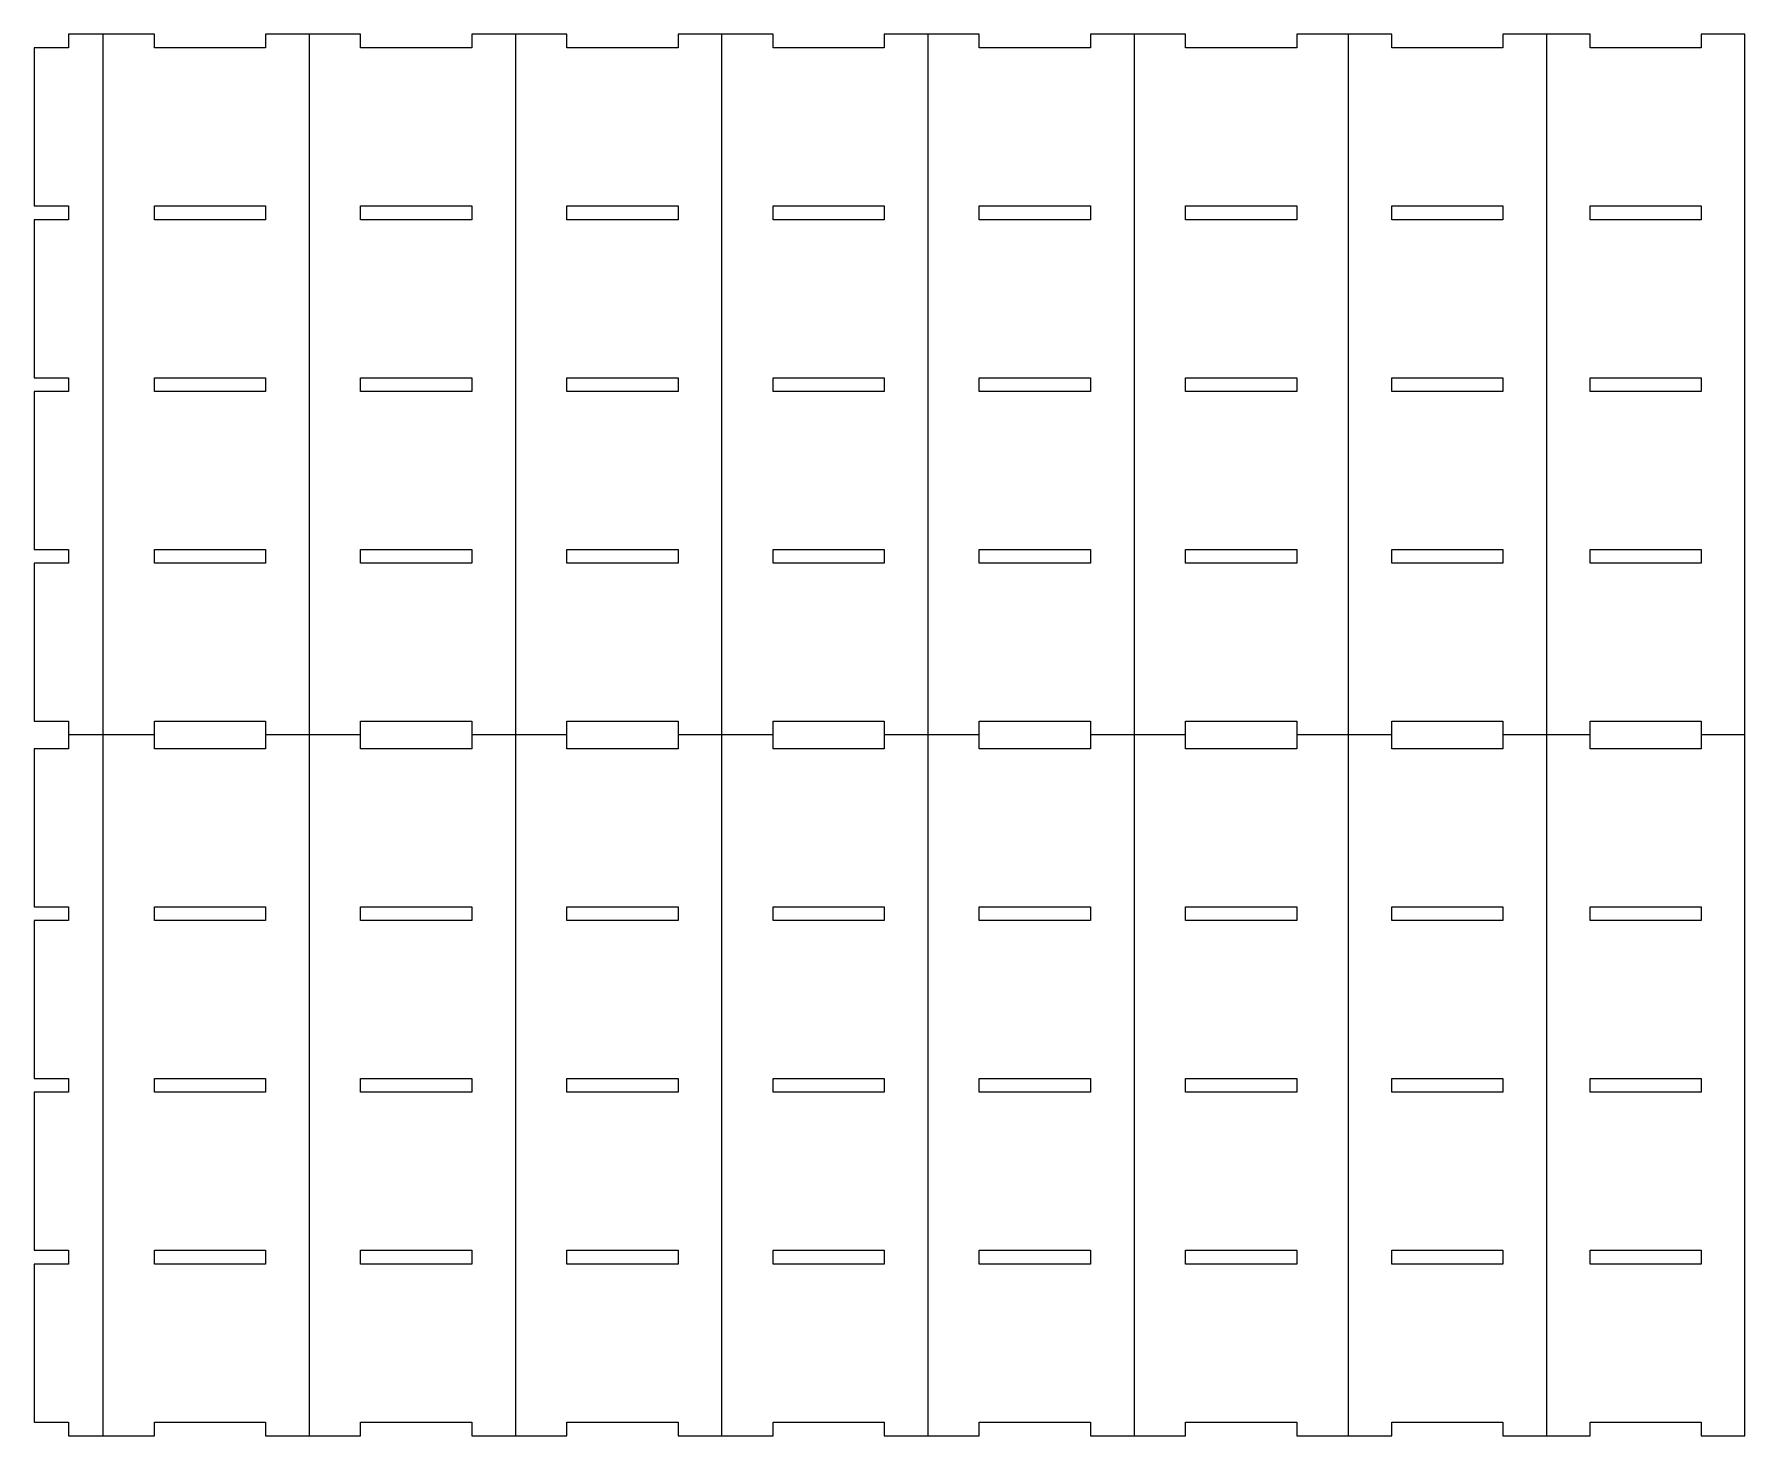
# Model space of a CAD drawing. Extents: x 30 to 528, y 19 to 427.
import ezdxf

# ---------------------------------------------------------------- set-up
doc = ezdxf.new("R2010")
doc.units = 0
doc.layers.get('0').update_dxf_attribs({"linetype": 'CONTINUOUS'})

msp = doc.modelspace()

# ---------------------------------------------------------------- linework, layer by layer
at = {"color": 7}
for points in [[(29.795197, 423.474704), (29.795197, 377.474704)], [(39.795197, 423.474704), (29.795197, 423.474704)], [(39.795197, 427.474704), (39.795197, 423.474704)], [(64.795197, 427.474704), (39.795197, 427.474704)], [(49.795196, 427.474704), (49.795196, 19.474704)], [(64.795197, 423.474704), (64.795197, 427.474704)], [(97.149026, 423.474704), (64.795197, 423.474704)], [(97.149026, 427.474704), (97.149026, 423.474704)], [(124.839026, 427.474704), (97.149026, 427.474704)], [(109.839025, 427.474704), (109.839025, 19.474704)], [(124.839026, 423.474704), (124.839026, 427.474704)], [(157.192855, 423.474704), (124.839026, 423.474704)], [(157.192855, 427.474704), (157.192855, 423.474704)], [(184.882855, 427.474704), (157.192855, 427.474704)], [(169.882854, 427.474704), (169.882854, 19.474704)], [(184.882855, 423.474704), (184.882855, 427.474704)], [(217.236684, 423.474704), (184.882855, 423.474704)], [(217.236684, 427.474704), (217.236684, 423.474704)], [(244.926684, 427.474704), (217.236684, 427.474704)], [(229.926684, 427.474704), (229.926684, 19.474704)], [(244.926684, 423.474704), (244.926684, 427.474704)], [(277.280513, 423.474704), (244.926684, 423.474704)], [(277.280513, 427.474704), (277.280513, 423.474704)], [(304.970513, 427.474704), (277.280513, 427.474704)], [(289.970513, 427.474704), (289.970513, 19.474704)], [(304.970513, 423.474704), (304.970513, 427.474704)], [(337.324342, 423.474704), (304.970513, 423.474704)], [(337.324342, 427.474704), (337.324342, 423.474704)], [(365.014342, 427.474704), (337.324342, 427.474704)], [(350.014342, 427.474704), (350.014342, 19.474704)], [(365.014342, 423.474704), (365.014342, 427.474704)], [(397.368171, 423.474704), (365.014342, 423.474704)], [(397.368171, 427.474704), (397.368171, 423.474704)], [(425.058171, 427.474704), (397.368171, 427.474704)], [(412.368171, 427.474704), (412.368171, 19.474704)], [(425.058171, 423.474704), (425.058171, 427.474704)], [(457.412, 423.474704), (425.058171, 423.474704)], [(457.412, 427.474704), (457.412, 423.474704)], [(482.792, 427.474704), (457.412, 427.474704)], [(470.102, 427.474704), (470.102, 19.474704)], [(482.792, 423.474704), (482.792, 427.474704)], [(515.145829, 423.474704), (482.792, 423.474704)], [(527.835829, 427.474704), (515.145829, 427.474704)], [(515.145829, 427.474704), (515.145829, 423.474704)], [(527.835829, 19.474704), (527.835829, 427.474704)], [(29.795197, 377.474704), (39.795197, 377.474704)], [(39.795197, 377.474704), (39.795197, 373.474704)], [(64.795197, 373.474704), (64.795197, 377.474704)], [(64.795197, 377.474704), (97.149026, 377.474704)], [(97.149026, 377.474704), (97.149026, 373.474704)], [(124.839026, 373.474704), (124.839026, 377.474704)], [(124.839026, 377.474704), (157.192855, 377.474704)], [(157.192855, 377.474704), (157.192855, 373.474704)], [(184.882855, 373.474704), (184.882855, 377.474704)], [(184.882855, 377.474704), (217.236684, 377.474704)], [(217.236684, 377.474704), (217.236684, 373.474704)], [(244.926684, 373.474704), (244.926684, 377.474704)], [(244.926684, 377.474704), (277.280513, 377.474704)], [(277.280513, 377.474704), (277.280513, 373.474704)], [(304.970513, 373.474704), (304.970513, 377.474704)], [(304.970513, 377.474704), (337.324342, 377.474704)], [(337.324342, 377.474704), (337.324342, 373.474704)], [(365.014342, 373.474704), (365.014342, 377.474704)], [(365.014342, 377.474704), (397.368171, 377.474704)], [(397.368171, 377.474704), (397.368171, 373.474704)], [(425.058171, 373.474704), (425.058171, 377.474704)], [(425.058171, 377.474704), (457.412, 377.474704)], [(457.412, 377.474704), (457.412, 373.474704)], [(482.792, 377.474704), (515.145829, 377.474704)], [(482.792, 373.474704), (482.792, 377.474704)], [(515.145829, 377.474704), (515.145829, 373.474704)], [(29.795197, 373.474704), (29.795197, 327.474704)], [(39.795197, 373.474704), (29.795197, 373.474704)], [(97.149026, 373.474704), (64.795197, 373.474704)], [(157.192855, 373.474704), (124.839026, 373.474704)], [(217.236684, 373.474704), (184.882855, 373.474704)], [(277.280513, 373.474704), (244.926684, 373.474704)], [(337.324342, 373.474704), (304.970513, 373.474704)], [(397.368171, 373.474704), (365.014342, 373.474704)], [(457.412, 373.474704), (425.058171, 373.474704)], [(515.145829, 373.474704), (482.792, 373.474704)], [(29.795197, 327.474704), (39.795197, 327.474704)], [(39.795197, 327.474704), (39.795197, 323.474704)], [(64.795197, 323.474704), (64.795197, 327.474704)], [(64.795197, 327.474704), (97.149026, 327.474704)], [(97.149026, 327.474704), (97.149026, 323.474704)], [(124.839026, 323.474704), (124.839026, 327.474704)], [(124.839026, 327.474704), (157.192855, 327.474704)], [(157.192855, 327.474704), (157.192855, 323.474704)], [(184.882855, 323.474704), (184.882855, 327.474704)], [(184.882855, 327.474704), (217.236684, 327.474704)], [(217.236684, 327.474704), (217.236684, 323.474704)], [(244.926684, 323.474704), (244.926684, 327.474704)], [(244.926684, 327.474704), (277.280513, 327.474704)], [(277.280513, 327.474704), (277.280513, 323.474704)], [(304.970513, 323.474704), (304.970513, 327.474704)], [(304.970513, 327.474704), (337.324342, 327.474704)], [(337.324342, 327.474704), (337.324342, 323.474704)], [(365.014342, 323.474704), (365.014342, 327.474704)], [(365.014342, 327.474704), (397.368171, 327.474704)], [(397.368171, 327.474704), (397.368171, 323.474704)], [(425.058171, 327.474704), (457.412, 327.474704)], [(425.058171, 323.474704), (425.058171, 327.474704)], [(457.412, 327.474704), (457.412, 323.474704)], [(482.792, 327.474704), (515.145829, 327.474704)], [(482.792, 323.474704), (482.792, 327.474704)], [(515.145829, 327.474704), (515.145829, 323.474704)], [(29.795197, 323.474704), (29.795197, 277.474704)], [(39.795197, 323.474704), (29.795197, 323.474704)], [(97.149026, 323.474704), (64.795197, 323.474704)], [(157.192855, 323.474704), (124.839026, 323.474704)], [(217.236684, 323.474704), (184.882855, 323.474704)], [(277.280513, 323.474704), (244.926684, 323.474704)], [(337.324342, 323.474704), (304.970513, 323.474704)], [(397.368171, 323.474704), (365.014342, 323.474704)], [(457.412, 323.474704), (425.058171, 323.474704)], [(515.145829, 323.474704), (482.792, 323.474704)], [(29.795197, 277.474704), (39.795197, 277.474704)], [(39.795197, 277.474704), (39.795197, 273.474704)], [(64.795197, 273.474704), (64.795197, 277.474704)], [(64.795197, 277.474704), (97.149026, 277.474704)], [(97.149026, 277.474704), (97.149026, 273.474704)], [(124.839026, 273.474704), (124.839026, 277.474704)], [(124.839026, 277.474704), (157.192855, 277.474704)], [(157.192855, 277.474704), (157.192855, 273.474704)], [(184.882855, 273.474704), (184.882855, 277.474704)], [(184.882855, 277.474704), (217.236684, 277.474704)], [(217.236684, 277.474704), (217.236684, 273.474704)], [(244.926684, 273.474704), (244.926684, 277.474704)], [(244.926684, 277.474704), (277.280513, 277.474704)], [(277.280513, 277.474704), (277.280513, 273.474704)], [(304.970513, 273.474704), (304.970513, 277.474704)], [(304.970513, 277.474704), (337.324342, 277.474704)], [(337.324342, 277.474704), (337.324342, 273.474704)], [(365.014342, 277.474704), (397.368171, 277.474704)], [(365.014342, 273.474704), (365.014342, 277.474704)], [(397.368171, 277.474704), (397.368171, 273.474704)], [(425.058171, 277.474704), (457.412, 277.474704)], [(425.058171, 273.474704), (425.058171, 277.474704)], [(457.412, 277.474704), (457.412, 273.474704)], [(482.792, 277.474704), (515.145829, 277.474704)], [(482.792, 273.474704), (482.792, 277.474704)], [(515.145829, 277.474704), (515.145829, 273.474704)], [(29.795197, 273.474704), (29.795197, 227.474704)], [(39.795197, 273.474704), (29.795197, 273.474704)], [(97.149026, 273.474704), (64.795197, 273.474704)], [(157.192855, 273.474704), (124.839026, 273.474704)], [(217.236684, 273.474704), (184.882855, 273.474704)], [(277.280513, 273.474704), (244.926684, 273.474704)], [(337.324342, 273.474704), (304.970513, 273.474704)], [(397.368171, 273.474704), (365.014342, 273.474704)], [(457.412, 273.474704), (425.058171, 273.474704)], [(515.145829, 273.474704), (482.792, 273.474704)], [(29.795197, 227.474704), (39.795197, 227.474704)], [(39.795197, 227.474704), (39.795197, 219.474704)], [(64.795197, 219.474704), (64.795197, 227.474704)], [(64.795197, 227.474704), (97.149026, 227.474704)], [(97.149026, 227.474704), (97.149026, 219.474704)], [(124.839026, 219.474704), (124.839026, 227.474704)], [(124.839026, 227.474704), (157.192855, 227.474704)], [(157.192855, 227.474704), (157.192855, 219.474704)], [(184.882855, 219.474704), (184.882855, 227.474704)], [(184.882855, 227.474704), (217.236684, 227.474704)], [(217.236684, 227.474704), (217.236684, 219.474704)], [(244.926684, 219.474704), (244.926684, 227.474704)], [(244.926684, 227.474704), (277.280513, 227.474704)], [(277.280513, 227.474704), (277.280513, 219.474704)], [(304.970513, 227.474704), (337.324342, 227.474704)], [(304.970513, 219.474704), (304.970513, 227.474704)], [(337.324342, 227.474704), (337.324342, 219.474704)], [(365.014342, 227.474704), (397.368171, 227.474704)], [(365.014342, 219.474704), (365.014342, 227.474704)], [(397.368171, 227.474704), (397.368171, 219.474704)], [(425.058171, 227.474704), (457.412, 227.474704)], [(425.058171, 219.474704), (425.058171, 227.474704)], [(457.412, 227.474704), (457.412, 219.474704)], [(482.792, 227.474704), (515.145829, 227.474704)], [(482.792, 219.474704), (482.792, 227.474704)], [(515.145829, 227.474704), (515.145829, 219.474704)], [(29.795197, 219.474704), (29.795197, 173.474704)], [(39.795197, 219.474704), (29.795197, 219.474704)], [(64.795197, 223.474704), (39.795197, 223.474704)], [(97.149026, 219.474704), (64.795197, 219.474704)], [(124.839026, 223.474704), (97.149026, 223.474704)], [(157.192855, 219.474704), (124.839026, 219.474704)], [(184.882855, 223.474704), (157.192855, 223.474704)], [(217.236684, 219.474704), (184.882855, 219.474704)], [(244.926684, 223.474704), (217.236684, 223.474704)], [(277.280513, 219.474704), (244.926684, 219.474704)], [(304.970513, 223.474704), (277.280513, 223.474704)], [(337.324342, 219.474704), (304.970513, 219.474704)], [(365.014342, 223.474704), (337.324342, 223.474704)], [(397.368171, 219.474704), (365.014342, 219.474704)], [(425.058171, 223.474704), (397.368171, 223.474704)], [(457.412, 219.474704), (425.058171, 219.474704)], [(482.792, 223.474704), (457.412, 223.474704)], [(515.145829, 219.474704), (482.792, 219.474704)], [(527.835829, 223.474704), (515.145829, 223.474704)], [(29.795197, 173.474704), (39.795197, 173.474704)], [(29.795197, 169.474704), (29.795197, 123.474704)], [(39.795197, 169.474704), (29.795197, 169.474704)], [(39.795197, 173.474704), (39.795197, 169.474704)], [(64.795197, 169.474704), (64.795197, 173.474704)], [(64.795197, 173.474704), (97.149026, 173.474704)], [(97.149026, 169.474704), (64.795197, 169.474704)], [(97.149026, 173.474704), (97.149026, 169.474704)], [(124.839026, 169.474704), (124.839026, 173.474704)], [(124.839026, 173.474704), (157.192855, 173.474704)], [(157.192855, 169.474704), (124.839026, 169.474704)], [(157.192855, 173.474704), (157.192855, 169.474704)], [(184.882855, 169.474704), (184.882855, 173.474704)], [(184.882855, 173.474704), (217.236684, 173.474704)], [(217.236684, 169.474704), (184.882855, 169.474704)], [(217.236684, 173.474704), (217.236684, 169.474704)], [(244.926684, 173.474704), (277.280513, 173.474704)], [(244.926684, 169.474704), (244.926684, 173.474704)], [(277.280513, 169.474704), (244.926684, 169.474704)], [(277.280513, 173.474704), (277.280513, 169.474704)], [(304.970513, 173.474704), (337.324342, 173.474704)], [(304.970513, 169.474704), (304.970513, 173.474704)], [(337.324342, 169.474704), (304.970513, 169.474704)], [(337.324342, 173.474704), (337.324342, 169.474704)], [(365.014342, 173.474704), (397.368171, 173.474704)], [(365.014342, 169.474704), (365.014342, 173.474704)], [(397.368171, 169.474704), (365.014342, 169.474704)], [(397.368171, 173.474704), (397.368171, 169.474704)], [(425.058171, 173.474704), (457.412, 173.474704)], [(425.058171, 169.474704), (425.058171, 173.474704)], [(457.412, 169.474704), (425.058171, 169.474704)], [(457.412, 173.474704), (457.412, 169.474704)], [(482.792, 173.474704), (515.145829, 173.474704)], [(482.792, 169.474704), (482.792, 173.474704)], [(515.145829, 169.474704), (482.792, 169.474704)], [(515.145829, 173.474704), (515.145829, 169.474704)], [(29.795197, 123.474704), (39.795197, 123.474704)], [(39.795197, 123.474704), (39.795197, 119.474704)], [(64.795197, 119.474704), (64.795197, 123.474704)], [(64.795197, 123.474704), (97.149026, 123.474704)], [(97.149026, 123.474704), (97.149026, 119.474704)], [(124.839026, 119.474704), (124.839026, 123.474704)], [(124.839026, 123.474704), (157.192855, 123.474704)], [(157.192855, 123.474704), (157.192855, 119.474704)], [(184.882855, 119.474704), (184.882855, 123.474704)], [(184.882855, 123.474704), (217.236684, 123.474704)], [(217.236684, 123.474704), (217.236684, 119.474704)], [(244.926684, 123.474704), (277.280513, 123.474704)], [(244.926684, 119.474704), (244.926684, 123.474704)], [(277.280513, 123.474704), (277.280513, 119.474704)], [(304.970513, 123.474704), (337.324342, 123.474704)], [(304.970513, 119.474704), (304.970513, 123.474704)], [(337.324342, 123.474704), (337.324342, 119.474704)], [(365.014342, 123.474704), (397.368171, 123.474704)], [(365.014342, 119.474704), (365.014342, 123.474704)], [(397.368171, 123.474704), (397.368171, 119.474704)], [(425.058171, 123.474704), (457.412, 123.474704)], [(425.058171, 119.474704), (425.058171, 123.474704)], [(457.412, 123.474704), (457.412, 119.474704)], [(482.792, 123.474704), (515.145829, 123.474704)], [(482.792, 119.474704), (482.792, 123.474704)], [(515.145829, 123.474704), (515.145829, 119.474704)], [(29.795197, 119.474704), (29.795197, 73.474704)], [(39.795197, 119.474704), (29.795197, 119.474704)], [(97.149026, 119.474704), (64.795197, 119.474704)], [(157.192855, 119.474704), (124.839026, 119.474704)], [(217.236684, 119.474704), (184.882855, 119.474704)], [(277.280513, 119.474704), (244.926684, 119.474704)], [(337.324342, 119.474704), (304.970513, 119.474704)], [(397.368171, 119.474704), (365.014342, 119.474704)], [(457.412, 119.474704), (425.058171, 119.474704)], [(515.145829, 119.474704), (482.792, 119.474704)], [(29.795197, 73.474704), (39.795197, 73.474704)], [(39.795197, 73.474704), (39.795197, 69.474704)], [(64.795197, 69.474704), (64.795197, 73.474704)], [(64.795197, 73.474704), (97.149026, 73.474704)], [(97.149026, 73.474704), (97.149026, 69.474704)], [(124.839026, 69.474704), (124.839026, 73.474704)], [(124.839026, 73.474704), (157.192855, 73.474704)], [(157.192855, 73.474704), (157.192855, 69.474704)], [(184.882855, 73.474704), (217.236684, 73.474704)], [(184.882855, 69.474704), (184.882855, 73.474704)], [(217.236684, 73.474704), (217.236684, 69.474704)], [(244.926684, 73.474704), (277.280513, 73.474704)], [(244.926684, 69.474704), (244.926684, 73.474704)], [(277.280513, 73.474704), (277.280513, 69.474704)], [(304.970513, 73.474704), (337.324342, 73.474704)], [(304.970513, 69.474704), (304.970513, 73.474704)], [(337.324342, 73.474704), (337.324342, 69.474704)], [(365.014342, 73.474704), (397.368171, 73.474704)], [(365.014342, 69.474704), (365.014342, 73.474704)], [(397.368171, 73.474704), (397.368171, 69.474704)], [(425.058171, 73.474704), (457.412, 73.474704)], [(425.058171, 69.474704), (425.058171, 73.474704)], [(457.412, 73.474704), (457.412, 69.474704)], [(482.792, 73.474704), (515.145829, 73.474704)], [(482.792, 69.474704), (482.792, 73.474704)], [(515.145829, 73.474704), (515.145829, 69.474704)], [(29.795197, 69.474704), (29.795197, 23.474704)], [(39.795197, 69.474704), (29.795197, 69.474704)], [(97.149026, 69.474704), (64.795197, 69.474704)], [(157.192855, 69.474704), (124.839026, 69.474704)], [(217.236684, 69.474704), (184.882855, 69.474704)], [(277.280513, 69.474704), (244.926684, 69.474704)], [(337.324342, 69.474704), (304.970513, 69.474704)], [(397.368171, 69.474704), (365.014342, 69.474704)], [(457.412, 69.474704), (425.058171, 69.474704)], [(515.145829, 69.474704), (482.792, 69.474704)], [(29.795197, 23.474704), (39.795197, 23.474704)], [(39.795197, 23.474704), (39.795197, 19.474704)], [(64.795197, 19.474704), (64.795197, 23.474704)], [(64.795197, 23.474704), (97.149026, 23.474704)], [(97.149026, 23.474704), (97.149026, 19.474704)], [(124.839026, 23.474704), (157.192855, 23.474704)], [(124.839026, 19.474704), (124.839026, 23.474704)], [(157.192855, 23.474704), (157.192855, 19.474704)], [(184.882855, 23.474704), (217.236684, 23.474704)], [(184.882855, 19.474704), (184.882855, 23.474704)], [(217.236684, 23.474704), (217.236684, 19.474704)], [(244.926684, 23.474704), (277.280513, 23.474704)], [(244.926684, 19.474704), (244.926684, 23.474704)], [(277.280513, 23.474704), (277.280513, 19.474704)], [(304.970513, 23.474704), (337.324342, 23.474704)], [(304.970513, 19.474704), (304.970513, 23.474704)], [(337.324342, 23.474704), (337.324342, 19.474704)], [(365.014342, 23.474704), (397.368171, 23.474704)], [(365.014342, 19.474704), (365.014342, 23.474704)], [(397.368171, 23.474704), (397.368171, 19.474704)], [(425.058171, 23.474704), (457.412, 23.474704)], [(425.058171, 19.474704), (425.058171, 23.474704)], [(457.412, 23.474704), (457.412, 19.474704)], [(482.792, 23.474704), (515.145829, 23.474704)], [(482.792, 19.474704), (482.792, 23.474704)], [(515.145829, 23.474704), (515.145829, 19.474704)], [(39.795197, 19.474704), (64.795197, 19.474704)], [(97.149026, 19.474704), (124.839026, 19.474704)], [(157.192855, 19.474704), (184.882855, 19.474704)], [(217.236684, 19.474704), (244.926684, 19.474704)], [(277.280513, 19.474704), (304.970513, 19.474704)], [(337.324342, 19.474704), (365.014342, 19.474704)], [(397.368171, 19.474704), (425.058171, 19.474704)], [(457.412, 19.474704), (482.792, 19.474704)], [(515.145829, 19.474704), (527.835829, 19.474704)]]:
    msp.add_lwpolyline(points, dxfattribs=at)

doc.saveas('drawing.dxf')
